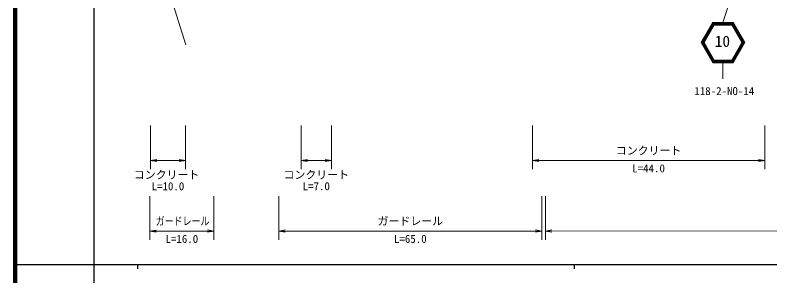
# Model space of a CAD drawing. Units: millimetres, scale not verified. Extents: x 40000 to 680000, y 20000 to 380000.
# Drawn here: x 40000 to 212833, y 202409 to 262062 of the extents above; entities that cross this region are included whole.
import ezdxf
from ezdxf.enums import TextEntityAlignment as Align

# ---------------------------------------------------------------- set-up
doc = ezdxf.new("R2010")
doc.units = ezdxf.units.MM
doc.header["$LTSCALE"] = 1000
for name, color, linetype, lineweight in [('M-BGD', 7, 'Continuous', 13), ('M-BMK-SRVR', 3, 'Continuous', 13), ('M-STR-STR3', 7, 'Continuous', 13), ('M-STR-STRC', 7, 'Continuous', 13), ('M-TTL', 2, 'Continuous', 140), ('M-TTL-BAND', 7, 'Continuous', 25)]:
    doc.layers.add(name, color=color, linetype=linetype, lineweight=lineweight)
doc.styles.add('ＭＳ ゴシック', font='')
doc.styles.get('ＭＳ ゴシック').set_extended_font_data('MS Gothic')

# ---------------------------------------------------------------- blocks, each defined once
blk = doc.blocks.new('open_arrow')
at = {"color": 0, "linetype": 'Continuous', "lineweight": -2}
blk.add_lwpolyline([(7.5, 1.25), (0, 0), (7.5, -1.25)], dxfattribs=at)

msp = doc.modelspace()

# ---------------------------------------------------------------- linework, layer by layer
at = {"layer": 'M-BGD'}
for points, knots in [([(185120, 301160), (186457, 300363), (187794, 299567), (189079, 298693), (190511, 297717), (191879, 296646), (193249, 295582), (194874, 294320), (196503, 293070), (198093, 291765), (199030, 290996), (199953, 290209), (200949, 289520), (201536, 289113), (202150, 288741), (202777, 288398), (203722, 287881), (204699, 287429), (205632, 286890), (206358, 286472), (207056, 286001), (207685, 285447), (208106, 285077), (208496, 284669), (208840, 284228), (209452, 283447), (209922, 282564), (210412, 281695), (210852, 280916), (211307, 280148), (211856, 279449), (212566, 278546), (213431, 277759), (214391, 277108), (214986, 276705), (215617, 276355), (216283, 276114), (217439, 275697), (218699, 275609), (219940, 275505), (221034, 275413), (222113, 275307), (223180, 275088), (224108, 274898), (225027, 274622), (225875, 274191), (226635, 273804), (227337, 273292), (227928, 272683), (228598, 271993), (229125, 271177), (229660, 270374), (230261, 269472), (230872, 268586), (231553, 267744), (232064, 267113), (232615, 266506), (233254, 266012), (233821, 265573), (234459, 265223), (235114, 264922), (236814, 264139), (238634, 263681), (240471, 263318), (241358, 263143), (242249, 262990), (243102, 262709), (243917, 262441), (244698, 262055), (245444, 261619), (246325, 261104), (247160, 260517), (248042, 260015), (248996, 259473), (250006, 259029), (250993, 258540), (252159, 257964), (253292, 257325), (254362, 256584), (254995, 256146), (255605, 255672), (256158, 255141), (256551, 254764), (256915, 254358), (257249, 253922), (257555, 253523), (257835, 253099), (258019, 252639), (258273, 252007), (258346, 251309), (258404, 250618), (258504, 249448), (258563, 248301), (258790, 247154), (258927, 246463), (259125, 245773), (259464, 245165), (259842, 244487), (260397, 243911), (260972, 243369), (261869, 242523), (262816, 241759), (263763, 240996)], [0, 0, 0, 0, 1, 1, 1, 2, 2, 2, 3, 3, 3, 4, 4, 4, 5, 5, 5, 6, 6, 6, 7, 7, 7, 8, 8, 8, 9, 9, 9, 10, 10, 10, 11, 11, 11, 12, 12, 12, 13, 13, 13, 14, 14, 14, 15, 15, 15, 16, 16, 16, 17, 17, 17, 18, 18, 18, 19, 19, 19, 20, 20, 20, 21, 21, 21, 22, 22, 22, 23, 23, 23, 24, 24, 24, 25, 25, 25, 26, 26, 26, 27, 27, 27, 28, 28, 28, 29, 29, 29, 30, 30, 30, 31, 31, 31, 32, 32, 32, 33, 33, 33, 34, 34, 34, 34]), ([(156827, 298827), (157332, 298873), (157838, 298919), (158343, 298965), (158848, 299011), (159354, 299056), (159859, 299100), (160057, 299117), (160255, 299134), (160453, 299152), (160652, 299169), (160850, 299187), (161048, 299206), (161246, 299224), (161444, 299242), (161642, 299261), (162992, 299389), (164341, 299529), (165691, 299664), (167271, 299821), (168853, 299971), (170437, 300066), (171869, 300152), (173304, 300193), (174740, 300228), (175867, 300255), (176996, 300279), (178119, 300228), (178831, 300196), (179540, 300134), (180250, 300028), (181066, 299905), (181881, 299723), (182623, 299384), (183311, 299071), (183935, 298624), (184554, 298178), (185469, 297519), (186372, 296861), (187249, 296167), (188634, 295073), (189954, 293891), (191272, 292709), (192474, 291631), (193675, 290553), (194852, 289452), (195863, 288506), (196856, 287542), (197909, 286637), (198549, 286087), (199210, 285558), (199920, 285109), (200618, 284666), (201363, 284300), (202092, 283902), (203183, 283308), (204241, 282644), (205189, 281852), (206286, 280935), (207236, 279847), (208166, 278755), (209369, 277341), (210538, 275920), (211827, 274573), (212375, 273999), (212945, 273439), (213597, 273004), (214677, 272283), (215981, 271907), (217257, 271597), (218653, 271258), (220016, 270998), (221480, 270833), (222554, 270713), (223683, 270643), (224537, 270070), (224938, 269801), (225278, 269421), (225583, 269024), (226283, 268114), (226797, 267118), (227353, 266129), (227840, 265260), (228359, 264396), (229042, 263675), (229516, 263175), (230069, 262744), (230660, 262390), (230759, 262330), (230859, 262273), (230960, 262218), (231061, 262162), (231163, 262109), (231266, 262057), (231368, 262005), (231472, 261954), (231576, 261906), (231734, 261833), (231894, 261765), (232056, 261700), (232217, 261636), (232380, 261575), (232544, 261518), (232709, 261462), (232875, 261410), (233041, 261358)], [0, 0, 0, 0, 1, 1, 1, 2, 2, 2, 3, 3, 3, 4, 4, 4, 5, 5, 5, 6, 6, 6, 7, 7, 7, 8, 8, 8, 9, 9, 9, 10, 10, 10, 11, 11, 11, 12, 12, 12, 13, 13, 13, 14, 14, 14, 15, 15, 15, 16, 16, 16, 17, 17, 17, 18, 18, 18, 19, 19, 19, 20, 20, 20, 21, 21, 21, 22, 22, 22, 23, 23, 23, 24, 24, 24, 25, 25, 25, 26, 26, 26, 27, 27, 27, 28, 28, 28, 29, 29, 29, 30, 30, 30, 31, 31, 31, 32, 32, 32, 33, 33, 33, 34, 34, 34, 35, 35, 35, 35])]:
    msp.add_open_spline(points, degree=3, knots=knots, dxfattribs=at)
at = {"layer": 'M-BMK-SRVR'}
msp.add_line((70014, 284660), (79066, 255283), dxfattribs=at)
at = {"layer": 'M-STR-STR3'}
for p, q in [((71002, 236785), (71003, 226785)), ((79009, 236786), (79010, 226786)), ((105498, 236789), (105500, 226789)), ((112436, 236790), (112437, 226790)), ((158447, 236797), (158449, 226797)), ((211669, 236804), (211671, 226804)), ((79010, 228786), (71003, 228785)), ((105499, 228789), (112437, 228790)), ((158448, 228797), (211670, 228804)), ((70851, 220663), (70853, 210663)), ((85527, 220665), (85528, 210665)), ((100399, 220667), (100400, 210667)), ((160614, 220675), (160616, 210675)), ((161487, 220675), (161488, 210675)), ((85528, 212665), (70852, 212663)), ((160615, 212675), (100400, 212667)), ((161488, 212675), (364001, 212703))]:
    msp.add_line(p, q, dxfattribs=at)
at = {"layer": 'M-STR-STRC'}
for p, q in [((211437, 288940), (202041, 260378)), ((199744, 260377), (197089, 255777)), ((199786, 260304), (197223, 255777)), ((199830, 260227), (197262, 255777)), ((199898, 260111), (197378, 255777)), ((199917, 260077), (197435, 255777)), ((199960, 260003), (197567, 255777)), ((200004, 259927), (197608, 255777)), ((200055, 259839), (197734, 255777)), ((200090, 259777), (197781, 255777)), ((199744, 260377), (204437, 260378)), ((199744, 260377), (200090, 259777)), ((199800, 260281), (204388, 260293)), ((199830, 260227), (204350, 260228)), ((199884, 260135), (204300, 260141)), ((199917, 260077), (204263, 260078)), ((200004, 259927), (204177, 259928)), ((200009, 260006), (204217, 259998)), ((200067, 259858), (204120, 259829)), ((200090, 259777), (204090, 259778)), ((204437, 260378), (204090, 259778)), ((204090, 259778), (206400, 255778)), ((204150, 259819), (206473, 255809)), ((204177, 259928), (206573, 255778)), ((204243, 259962), (206648, 255790)), ((204263, 260078), (206747, 255778)), ((204318, 260131), (206853, 255740)), ((204350, 260228), (206920, 255778)), ((204418, 260261), (207009, 255790)), ((204437, 260378), (207093, 255778)), ((204251, 251599), (206673, 255803)), ((197089, 255777), (197781, 255777)), ((199745, 251177), (197089, 255777)), ((197201, 255777), (199779, 251236)), ((199832, 251327), (197262, 255777)), ((197356, 255777), (199875, 251403)), ((199918, 251477), (197435, 255777)), ((197534, 255777), (199983, 251590)), ((200005, 251627), (197608, 255777)), ((197745, 255777), (200066, 251733)), ((200091, 251777), (197781, 255777)), ((204091, 251778), (206400, 255778)), ((206449, 255728), (204139, 251723)), ((204178, 251628), (206573, 255778)), ((204265, 251478), (206747, 255778)), ((206810, 255753), (204319, 251437)), ((204351, 251328), (206920, 255778)), ((206984, 255747), (204388, 251238)), ((204438, 251178), (207093, 255778)), ((207093, 255778), (206400, 255778)), ((199745, 251177), (200091, 251777)), ((204438, 251178), (199745, 251177)), ((199794, 251262), (204384, 251271)), ((204351, 251328), (199832, 251327)), ((199884, 251418), (204290, 251434)), ((204265, 251478), (199918, 251477)), ((199974, 251574), (204210, 251573)), ((204178, 251628), (200005, 251627)), ((200055, 251715), (204131, 251710)), ((204091, 251778), (200091, 251777)), ((202042, 251178), (202043, 247478)), ((204438, 251178), (204091, 251778))]:
    msp.add_line(p, q, dxfattribs=at)
at = {"layer": 'M-TTL'}
msp.add_line((40000, 380000), (40000, 20000), dxfattribs=at)
at = {"layer": 'M-TTL-BAND'}
for p, q in [((58000, 370000), (58000, 20000)), ((40000, 205000), (579000, 205000)), ((68000, 205000), (68000, 204000)), ((168000, 205000), (168000, 204000))]:
    msp.add_line(p, q, dxfattribs=at)

# ---------------------------------------------------------------- block references
at = {"layer": 'M-STR-STR3', "xscale": 193, "yscale": 193}
for p in [(71003, 228785), (105499, 228789), (158448, 228797), (70852, 212663), (100400, 212667), (161488, 212675)]:
    msp.add_blockref('open_arrow', p, dxfattribs=at)
at = {"layer": 'M-STR-STR3', "xscale": 193, "yscale": 193, "rotation": 180}
for p in [(79010, 228786), (112437, 228790), (211670, 228804), (85528, 212665), (160615, 212675)]:
    msp.add_blockref('open_arrow', p, dxfattribs=at)

# ---------------------------------------------------------------- texts
at = {"layer": 'M-STR-STR3', "style": 'ＭＳ ゴシック'}
for s, p in [('コンクリート', (177559, 229596)), ('コンクリート', (67191, 224057)), ('コンクリート', (101469, 224062)), ('L=44.0', (181310, 225538)), ('L=10.0', (71257, 221455)), ('L=7.0', (105844, 221460)), ('ガードレール', (123007, 213466)), ('L=16.0', (74441, 209401)), ('L=65.0', (126758, 209408))]:
    msp.add_text(s, height=1833, rotation=0.008, dxfattribs=at).set_placement(p, align=Align.BOTTOM_LEFT)
at = {"layer": 'M-STR-STR3', "style": 'ＭＳ ゴシック', "width": 0.8}
msp.add_text('ガードレール', height=1833, rotation=0.008, dxfattribs=at).set_placement((72190, 213459), align=Align.BOTTOM_LEFT)
at = {"layer": 'M-STR-STRC', "style": 'ＭＳ ゴシック'}
for s, height, p in [('10', 2566, (200213, 254021)), ('118-2-NO-14', 1833, (195533, 243224))]:
    msp.add_text(s, height=height, rotation=0.008, dxfattribs=at).set_placement(p, align=Align.BOTTOM_LEFT)

doc.saveas('drawing.dxf')
